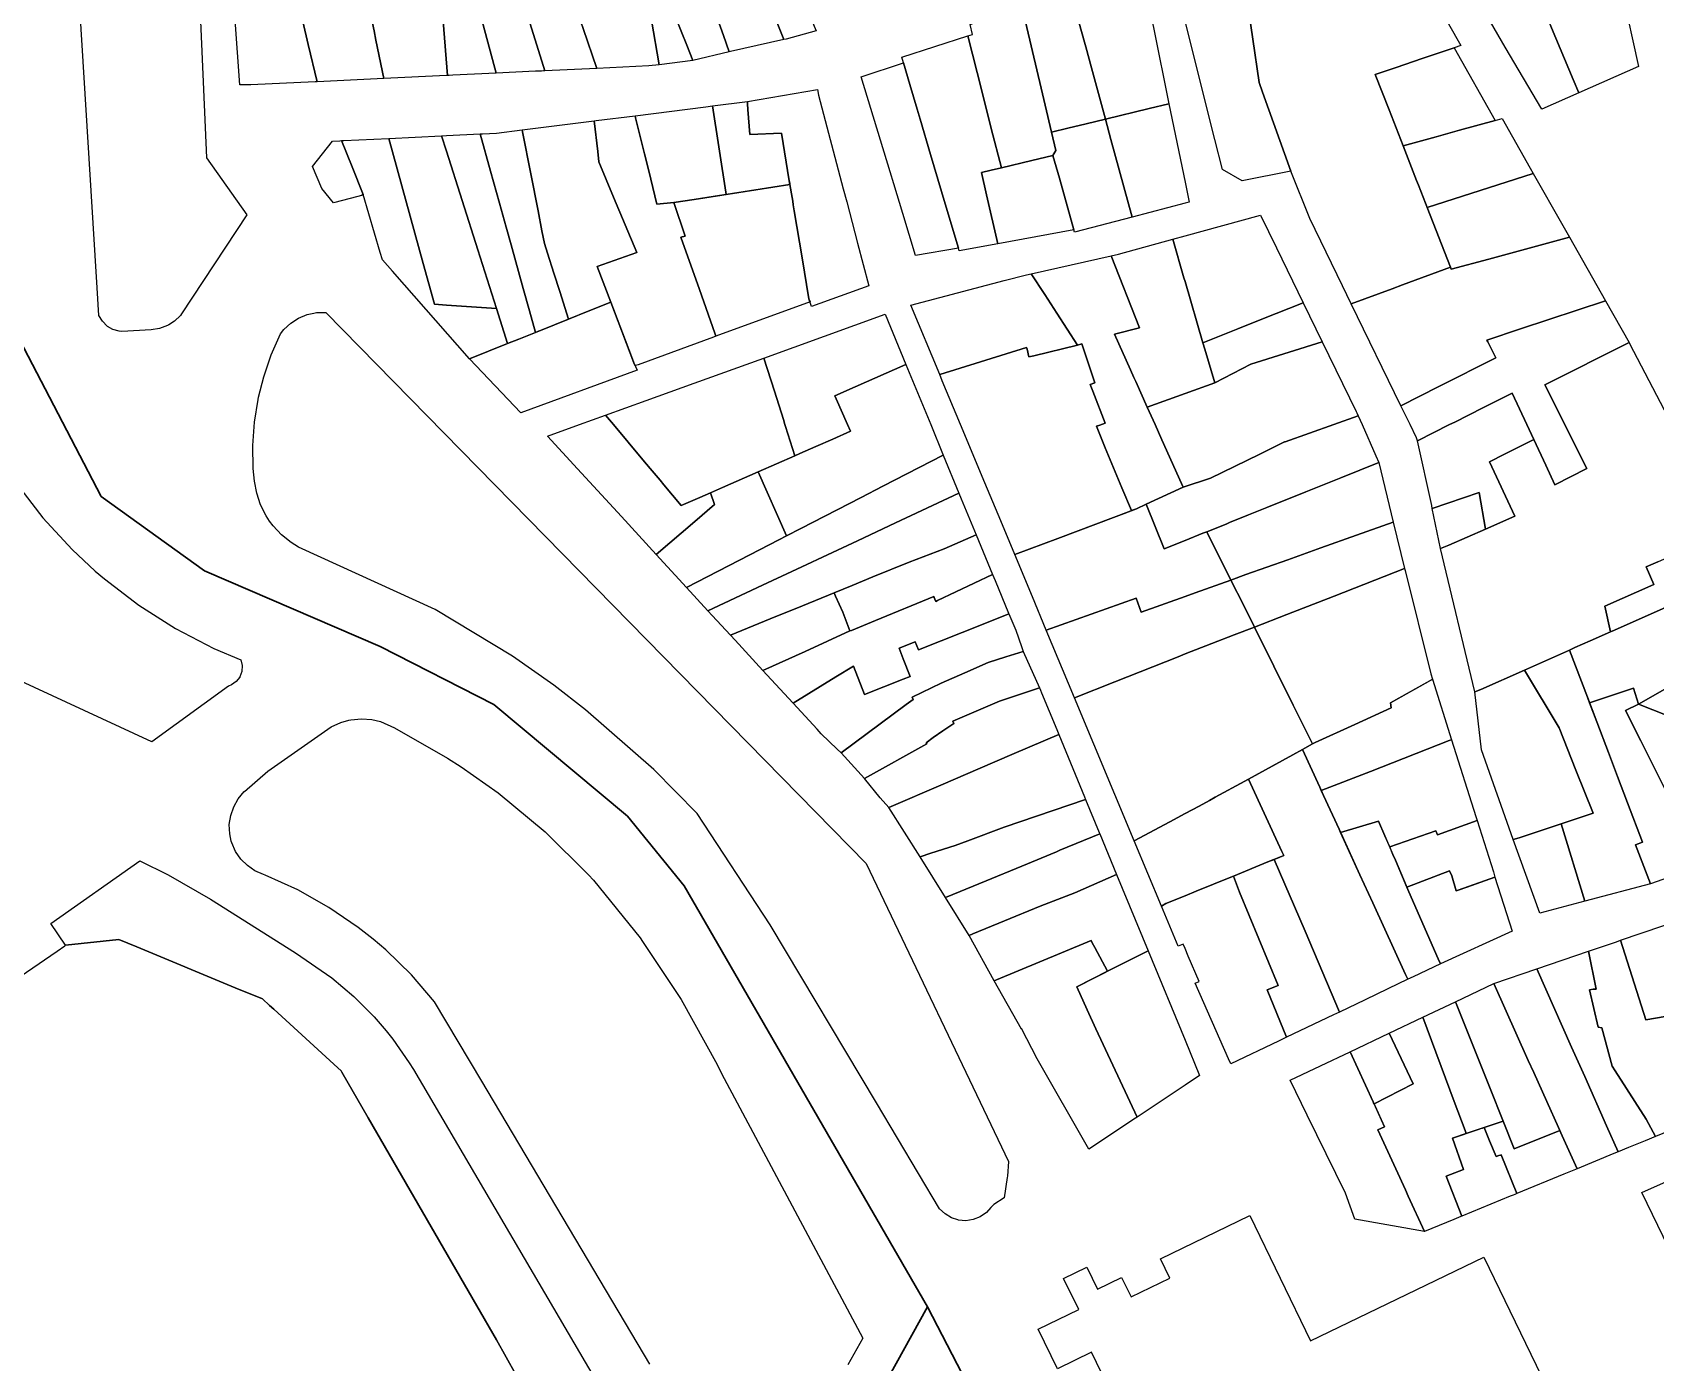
# Model space of a CAD drawing. Header units: metres. Extents: x 3 to 1027712, y 40 to 4430649.
# Drawn here: x 510162.5 to 510350.6, y 4411289 to 4411443.2 of the extents above; entities that cross this region are included whole.
import ezdxf

# ---------------------------------------------------------------- set-up
doc = ezdxf.new("R2010")
doc.units = ezdxf.units.M
doc.header["$MEASUREMENT"] = 0
doc.layers.add('A.ES.SDGC.CP.07003.cadastralparcel — CadastralParcel', color=1, linetype='Continuous')
doc.layers.add('Carreteras_5_km', color=2, linetype='Continuous', lineweight=30)

msp = doc.modelspace()

# ---------------------------------------------------------------- linework, layer by layer
at = {"layer": 'A.ES.SDGC.CP.07003.cadastralparcel — CadastralParcel', "color": 7, "linetype": 'Continuous', "flags": 128}
for points in [[(510241.14, 4411464.14), (510243.8, 4411464.86), (510245.18, 4411465.24), (510245.69, 4411465.38), (510245.89, 4411465.43), (510248.15, 4411459.46), (510248.86, 4411457.58), (510248.91, 4411457.46), (510248.71, 4411457.37), (510248.29, 4411457.15), (510247.62, 4411456.78), (510249.83, 4411451.56), (510253.29, 4411443.36), (510252.6, 4411443.17), (510249.82, 4411442.39), (510249.57, 4411442.33), (510245.36, 4411452.89), (510243.38, 4411457.83), (510240.89, 4411464.07), (510241.14, 4411464.14)], [(510189.14, 4411463.33), (510190.44, 4411458.29), (510191.7, 4411453.39), (510191.74, 4411453.23), (510193.32, 4411446.59), (510194.46, 4411441.76), (510195.49, 4411437.45), (510195.26, 4411437.44), (510187.79, 4411437.09), (510186.52, 4411437.07), (510184.92, 4411459.61), (510185.48, 4411461.52), (510186.71, 4411462.02), (510189.14, 4411463.33)], [(510239.73, 4411450.67), (510242.55, 4411442.79), (510243.22, 4411440.9), (510239.02, 4411439.89), (510238.3, 4411441.67), (510236.99, 4411444.93), (510234.75, 4411450.5), (510232.15, 4411456.97), (510230.44, 4411461.22), (510234.62, 4411462.36), (510236.26, 4411462.8), (510239.45, 4411451.7), (510239.73, 4411450.67)], [(510236.39, 4411462.84), (510236.52, 4411462.88), (510240.89, 4411464.07), (510243.38, 4411457.83), (510245.36, 4411452.89), (510249.57, 4411442.33), (510243.37, 4411440.94), (510243.22, 4411440.9), (510242.55, 4411442.79), (510239.73, 4411450.67), (510239.45, 4411451.7), (510236.26, 4411462.8), (510236.39, 4411462.84)], [(510181.32, 4411459.44), (510182.68, 4411428.61), (510187.35, 4411422), (510179.77, 4411410.52), (510179.64, 4411410.36), (510178.94, 4411409.69), (510178.31, 4411409.26), (510178.13, 4411409.17), (510177.22, 4411408.82), (510176.26, 4411408.68), (510172.86, 4411408.48), (510172.54, 4411408.51), (510171.8, 4411408.72), (510171.21, 4411409.07), (510171.14, 4411409.12), (510170.6, 4411409.67), (510170.21, 4411410.35), (510170.01, 4411413.55), (510167.22, 4411458.56), (510181.32, 4411459.44)], [(510227.11, 4411458.63), (510227.74, 4411457.29), (510229.02, 4411454.58), (510229.44, 4411453.7), (510227.16, 4411453.04), (510228.99, 4411448.89), (510229.75, 4411449.02), (510230.53, 4411449.14), (510232.08, 4411444.31), (510233.07, 4411444.44), (510234.21, 4411444.58), (510235.11, 4411439.41), (510233.9, 4411439.27), (510227.88, 4411438.99), (510226.3, 4411443.6), (510224.7, 4411448.29), (510223.88, 4411450.69), (510222.15, 4411455.79), (510221.8, 4411456.79), (510224.99, 4411457.97), (510227.11, 4411458.63)], [(510218.27, 4411450.2), (510218.41, 4411449.75), (510221.88, 4411438.7), (510221.73, 4411438.69), (510221.46, 4411438.68), (510221.12, 4411438.66), (510220.77, 4411438.65), (510216.23, 4411438.44), (510214.44, 4411445.06), (510213.67, 4411447.86), (510213.61, 4411448.07), (510212.24, 4411453.1), (510211.55, 4411455.63), (510214.56, 4411456.37), (510216.34, 4411456.69), (510218.44, 4411454.27), (510218.39, 4411453.11), (510218.27, 4411450.2)], [(510218.41, 4411449.75), (510218.27, 4411450.2), (510218.39, 4411453.11), (510218.44, 4411454.27), (510222.15, 4411455.79), (510223.88, 4411450.69), (510224.7, 4411448.29), (510226.3, 4411443.6), (510227.88, 4411438.99), (510221.88, 4411438.7), (510218.41, 4411449.75)], [(510199.88, 4411450.56), (510200.09, 4411448.24), (510201.04, 4411448.43), (510201.27, 4411447.35), (510201.53, 4411446), (510202.08, 4411443.35), (510202.29, 4411442.27), (510203.2, 4411437.82), (510195.49, 4411437.45), (510194.46, 4411441.76), (510193.32, 4411446.59), (510191.74, 4411453.23), (510191.7, 4411453.39), (510198.89, 4411454.23), (510199.25, 4411454.27), (510199.55, 4411454.3), (510199.88, 4411450.56)], [(510210.59, 4411438.16), (510210.48, 4411438.16), (510203.2, 4411437.82), (510202.29, 4411442.27), (510202.08, 4411443.35), (510201.53, 4411446), (510201.27, 4411447.35), (510201.04, 4411448.43), (510200.09, 4411448.24), (510199.88, 4411450.56), (510200.58, 4411450.69), (510204.01, 4411451.32), (510203.9, 4411452.43), (510205.91, 4411452.64), (510205.92, 4411452.5), (510206.01, 4411451.74), (510208.81, 4411452.35), (510209.1, 4411449.68), (510209.16, 4411449.12), (510209.72, 4411449.18), (510210.1, 4411444.45), (510210.59, 4411438.16)], [(510209.03, 4411452.4), (510210.48, 4411452.72), (510212.24, 4411453.1), (510213.61, 4411448.07), (510213.67, 4411447.86), (510214.44, 4411445.06), (510216.23, 4411438.44), (510211.22, 4411438.2), (510210.77, 4411438.17), (510210.59, 4411438.16), (510210.1, 4411444.45), (510209.72, 4411449.18), (510209.16, 4411449.12), (510209.1, 4411449.68), (510208.81, 4411452.35), (510209.03, 4411452.4)], [(510302, 4411451.99), (510302.48, 4411452.09), (510303.15, 4411447.45), (510304.61, 4411437.34), (510305.01, 4411436.22), (510308.28, 4411427.07), (510302.67, 4411425.97), (510300.37, 4411427.25), (510299.49, 4411430.74), (510298.84, 4411433.34), (510296.04, 4411444.5), (510294.55, 4411450.44), (510296.04, 4411450.75), (510302, 4411451.99)], [(510282.85, 4411447.68), (510289.7, 4411449.89), (510291.17, 4411449.67), (510292.05, 4411445.34), (510292.42, 4411443.55), (510294.18, 4411434.89), (510291.9, 4411434.34), (510286.82, 4411433.11), (510286.01, 4411436.07), (510285.32, 4411438.62), (510285.2, 4411439.06), (510284.54, 4411441.48), (510283.98, 4411443.53), (510282.85, 4411447.68)], [(510277.2, 4411445.85), (510282.85, 4411447.68), (510283.98, 4411443.53), (510284.54, 4411441.48), (510285.2, 4411439.06), (510285.32, 4411438.62), (510286.01, 4411436.07), (510286.82, 4411433.11), (510284.57, 4411432.56), (510282.45, 4411432.05), (510280.57, 4411431.59), (510279.83, 4411434.72), (510279.36, 4411436.7), (510277.2, 4411445.85)], [(510346.68, 4411447.84), (510348.56, 4411439.2), (510341.66, 4411436.15), (510341, 4411437.72), (510338.5, 4411443.69), (510337.79, 4411445.39), (510341.45, 4411446.4), (510346.68, 4411447.84)], [(510270.86, 4411442.75), (510271.42, 4411442.93), (510271.14, 4411444.07), (510277.02, 4411446.23), (510277.2, 4411445.85), (510279.36, 4411436.7), (510279.83, 4411434.72), (510280.57, 4411431.59), (510281.07, 4411429.46), (510280.74, 4411428.9), (510278.28, 4411428.31), (510274.77, 4411427.47), (510273.59, 4411432.04), (510272.49, 4411436.37), (510270.86, 4411442.75)], [(510337.79, 4411445.39), (510338.5, 4411443.69), (510341, 4411437.72), (510341.66, 4411436.15), (510337.37, 4411434.25), (510333.14, 4411441.47), (510331.42, 4411444.39), (510335.43, 4411445.01), (510337.47, 4411445.34), (510337.79, 4411445.39)], [(510263.42, 4411439.63), (510263.22, 4411440.3), (510270.86, 4411442.75), (510272.49, 4411436.37), (510273.59, 4411432.04), (510274.77, 4411427.47), (510273.57, 4411427.18), (510272.45, 4411426.92), (510273.03, 4411424.35), (510274.34, 4411418.65), (510269.88, 4411417.83), (510269.78, 4411418.16), (510268.26, 4411423.27), (510266.55, 4411429.02), (510265.35, 4411433.09), (510265.01, 4411434.25), (510264.16, 4411437.12), (510263.42, 4411439.63)], [(510327.22, 4411441.37), (510331.98, 4411432.96), (510327.84, 4411431.81), (510325.15, 4411431.06), (510321.31, 4411430), (510319.68, 4411434.19), (510318.08, 4411438.29), (510320.49, 4411439.1), (510323.52, 4411440.12), (510327.22, 4411441.37)], [(510264.16, 4411437.12), (510265.01, 4411434.25), (510265.35, 4411433.09), (510266.55, 4411429.02), (510268.26, 4411423.27), (510269.78, 4411418.16), (510264.82, 4411417.3), (510263.34, 4411422.16), (510262.3, 4411425.6), (510261.87, 4411427.01), (510258.53, 4411438.02), (510263.42, 4411439.63), (510264.16, 4411437.12)], [(510253.59, 4411435.9), (510256.44, 4411425.03), (510256.84, 4411423.52), (510258.1, 4411418.72), (510259.39, 4411413.8), (510252.78, 4411411.37), (510252.45, 4411412.27), (510251.67, 4411417.01), (510250.76, 4411422.49), (510250.65, 4411423.18), (510250.58, 4411423.6), (510250.19, 4411425.97), (510249.28, 4411431.49), (510245.62, 4411431.34), (510245.39, 4411434.22), (510245.34, 4411434.87), (510245.33, 4411435.15), (510253.47, 4411436.54), (510253.59, 4411435.9)], [(510240.52, 4411434.54), (510241.29, 4411434.64), (510242.82, 4411424.65), (510242.86, 4411424.39), (510242.1, 4411424.27), (510239.17, 4411423.81), (510236.8, 4411423.44), (510234.86, 4411423.24), (510233.9, 4411427.12), (510233.41, 4411429.1), (510232.38, 4411433.26), (510232.32, 4411433.51), (510240.52, 4411434.54)], [(510242.82, 4411424.65), (510241.29, 4411434.64), (510245.33, 4411435.15), (510245.34, 4411434.87), (510245.39, 4411434.22), (510245.62, 4411431.34), (510249.28, 4411431.49), (510250.19, 4411425.97), (510250.24, 4411425.68), (510250.26, 4411425.54), (510242.86, 4411424.39), (510242.82, 4411424.65)], [(510291.9, 4411434.34), (510294.18, 4411434.89), (510296.04, 4411425.79), (510296.51, 4411423.48), (510296.04, 4411423.36), (510289.91, 4411421.76), (510287.46, 4411430.74), (510286.82, 4411433.11), (510291.9, 4411434.34)], [(510232.51, 4411417.64), (510227.93, 4411416.04), (510229.51, 4411411.89), (510226.9, 4411410.84), (510224.61, 4411409.92), (510223.59, 4411413.13), (510222.91, 4411415.26), (510222.17, 4411417.56), (510221.81, 4411418.69), (510221.53, 4411420.14), (510221.08, 4411422.46), (510220.23, 4411426.77), (510219.27, 4411431.64), (510219.23, 4411431.86), (510227.6, 4411432.92), (510227.99, 4411429.36), (510228.12, 4411428.16), (510229.83, 4411424.05), (510232.51, 4411417.64)], [(510237.62, 4411419.42), (510239.77, 4411413.34), (510241.56, 4411408.29), (510241.69, 4411407.93), (510241.41, 4411407.83), (510232.69, 4411404.64), (510232.51, 4411404.58), (510232.38, 4411404.53), (510232.34, 4411404.51), (510232.19, 4411404.87), (510229.51, 4411411.89), (510227.93, 4411416.04), (510232.51, 4411417.64), (510229.83, 4411424.05), (510228.12, 4411428.16), (510227.99, 4411429.36), (510227.6, 4411432.92), (510227.82, 4411432.94), (510232.32, 4411433.51), (510232.38, 4411433.26), (510233.41, 4411429.1), (510233.9, 4411427.12), (510234.86, 4411423.24), (510236.8, 4411423.44), (510238.12, 4411419.55), (510237.62, 4411419.42)], [(510286.82, 4411433.11), (510287.46, 4411430.74), (510289.91, 4411421.76), (510283.23, 4411420.02), (510283.16, 4411420.27), (510281.48, 4411426.27), (510280.74, 4411428.9), (510281.07, 4411429.46), (510280.57, 4411431.59), (510282.45, 4411432.05), (510284.57, 4411432.56), (510286.82, 4411433.11)], [(510336.04, 4411427.41), (510336.38, 4411426.81), (510324.09, 4411422.87), (510323.97, 4411423.19), (510323.08, 4411425.46), (510322.86, 4411426.01), (510321.31, 4411430), (510325.15, 4411431.06), (510327.84, 4411431.81), (510331.98, 4411432.96), (510332.78, 4411433.17), (510336.04, 4411427.41)], [(510200.83, 4411424.37), (510200.61, 4411424.26), (510200.19, 4411424.15), (510197.38, 4411423.39), (510196.04, 4411425.07), (510194.94, 4411427.63), (510197.28, 4411430.57), (510198.12, 4411430.61), (510198.32, 4411430.62), (510199.55, 4411427.56), (510200.83, 4411424.37)], [(510198.56, 4411430.63), (510203.78, 4411430.88), (510207.77, 4411416.37), (510209.08, 4411411.65), (510210.48, 4411411.55), (510216.25, 4411411.14), (510217.53, 4411407.08), (510213.13, 4411405.32), (510204.21, 4411415.47), (510203.04, 4411416.8), (510202.79, 4411417.65), (510200.83, 4411424.37), (510199.55, 4411427.56), (510198.32, 4411430.62), (510198.56, 4411430.63)], [(510203.78, 4411430.88), (510209.91, 4411431.18), (510210.48, 4411429.38), (510214.09, 4411417.97), (510216.25, 4411411.14), (510210.48, 4411411.55), (510209.08, 4411411.65), (510207.77, 4411416.37), (510203.78, 4411430.88)], [(510217.53, 4411407.08), (510216.25, 4411411.14), (510214.09, 4411417.97), (510210.48, 4411429.38), (510209.91, 4411431.18), (510210.48, 4411431.21), (510214.36, 4411431.39), (510215.56, 4411427.09), (510216.6, 4411423.36), (510217.37, 4411420.6), (510217.95, 4411418.53), (510219.36, 4411413.48), (510220.09, 4411410.88), (510220.78, 4411408.38), (510218.85, 4411407.61), (510217.53, 4411407.08)], [(510216.26, 4411431.49), (510219.23, 4411431.86), (510219.27, 4411431.64), (510220.23, 4411426.77), (510221.08, 4411422.46), (510221.53, 4411420.14), (510221.81, 4411418.69), (510222.17, 4411417.56), (510222.91, 4411415.26), (510223.59, 4411413.13), (510224.61, 4411409.92), (510221.37, 4411408.62), (510221.14, 4411408.53), (510220.78, 4411408.38), (510220.09, 4411410.88), (510219.36, 4411413.48), (510217.95, 4411418.53), (510217.37, 4411420.6), (510216.6, 4411423.36), (510215.56, 4411427.09), (510214.36, 4411431.39), (510214.64, 4411431.41), (510216.26, 4411431.49)], [(510280.74, 4411428.9), (510281.48, 4411426.27), (510283.16, 4411420.27), (510274.34, 4411418.65), (510273.03, 4411424.35), (510272.45, 4411426.92), (510273.57, 4411427.18), (510274.77, 4411427.47), (510278.28, 4411428.31), (510280.74, 4411428.9)], [(510336.38, 4411426.81), (510339.8, 4411420.77), (510340.57, 4411419.41), (510331.22, 4411416.89), (510326.88, 4411415.73), (510326.79, 4411415.95), (510324.09, 4411422.87), (510336.38, 4411426.81)], [(510237.62, 4411419.42), (510238.12, 4411419.55), (510236.8, 4411423.44), (510239.17, 4411423.81), (510250.26, 4411425.54), (510250.58, 4411423.6), (510250.65, 4411423.18), (510250.76, 4411422.49), (510251.67, 4411417.01), (510252.45, 4411412.27), (510252.59, 4411411.91), (510241.69, 4411407.93), (510241.56, 4411408.29), (510239.77, 4411413.34), (510237.62, 4411419.42)], [(510294.61, 4411419.19), (510296.04, 4411419.58), (510304.79, 4411421.97), (510306.63, 4411418.2), (510309.73, 4411411.83), (510304.95, 4411409.92), (510302.15, 4411408.8), (510298.12, 4411407.19), (510296.04, 4411414.3), (510295.92, 4411414.71), (510294.61, 4411419.19)], [(510326.88, 4411415.73), (510331.22, 4411416.89), (510340.57, 4411419.41), (510344.74, 4411412.04), (510334.91, 4411408.78), (510331.02, 4411407.49), (510331.11, 4411407.31), (510332.06, 4411405.43), (510325.45, 4411402.11), (510321.04, 4411399.89), (510315.3, 4411411.69), (510320.02, 4411413.44), (510321.25, 4411413.9), (510326.79, 4411415.95), (510326.88, 4411415.73)], [(510288.33, 4411417.47), (510294.61, 4411419.19), (510295.92, 4411414.71), (510296.04, 4411414.3), (510298.12, 4411407.19), (510298.34, 4411406.43), (510299.48, 4411402.55), (510296.04, 4411401.3), (510291.67, 4411399.71), (510290.33, 4411402.69), (510290.12, 4411403.16), (510289.73, 4411404.03), (510287.87, 4411408.18), (510290.75, 4411408.93), (510287.47, 4411417.27), (510288.33, 4411417.47)], [(510295.83, 4411390.43), (510291.55, 4411388.46), (510290.42, 4411387.94), (510289.84, 4411387.72), (510288.73, 4411390.37), (510286.8, 4411395.02), (510285.77, 4411397.51), (510286.15, 4411397.64), (510286.78, 4411397.88), (510285.35, 4411401.59), (510285.05, 4411402.36), (510285.59, 4411402.54), (510284.08, 4411407.04), (510283.57, 4411406.92), (510281.17, 4411410.63), (510279.78, 4411412.78), (510278.23, 4411415.18), (510287.47, 4411417.27), (510290.75, 4411408.93), (510287.87, 4411408.18), (510289.73, 4411404.03), (510290.12, 4411403.16), (510290.33, 4411402.69), (510291.67, 4411399.71), (510292.58, 4411397.69), (510293.37, 4411395.93), (510295.63, 4411390.88), (510295.83, 4411390.43)], [(510278.54, 4411405.68), (510277.96, 4411405.54), (510277.74, 4411406.45), (510277.69, 4411406.62), (510267.62, 4411403.49), (510264.26, 4411411.55), (510275.1, 4411414.39), (510277.68, 4411415.06), (510278.23, 4411415.18), (510279.78, 4411412.78), (510281.17, 4411410.63), (510283.57, 4411406.92), (510278.54, 4411405.68)], [(510232.55, 4411403.99), (510219.07, 4411399.07), (510213.13, 4411405.32), (510217.53, 4411407.08), (510218.85, 4411407.61), (510221.37, 4411408.62), (510224.61, 4411409.92), (510226.9, 4411410.84), (510229.51, 4411411.89), (510231.92, 4411405.58), (510232.19, 4411404.87), (510232.55, 4411403.99)], [(510304.95, 4411409.92), (510309.73, 4411411.83), (510311.93, 4411407.31), (510303.65, 4411404.72), (510299.48, 4411402.55), (510298.34, 4411406.43), (510298.12, 4411407.19), (510302.15, 4411408.8), (510304.95, 4411409.92)], [(510344.74, 4411412.04), (510347.48, 4411407.2), (510337.73, 4411402.3), (510340.05, 4411397.69), (510341.49, 4411394.82), (510342.61, 4411392.6), (510338.89, 4411390.73), (510337.84, 4411392.99), (510336.46, 4411395.96), (510335.66, 4411397.69), (510333.96, 4411401.34), (510330.55, 4411399.63), (510327.28, 4411397.99), (510326.69, 4411397.69), (510322.97, 4411395.83), (510322.86, 4411396.16), (510322.11, 4411397.69), (510321.04, 4411399.89), (510325.45, 4411402.11), (510332.06, 4411405.43), (510331.11, 4411407.31), (510331.02, 4411407.49), (510334.91, 4411408.78), (510344.74, 4411412.04)], [(510275.57, 4411312.28), (510275.46, 4411310.56), (510275.44, 4411310.41), (510275.07, 4411308.07), (510273.87, 4411307.3), (510273.54, 4411306.93), (510273.02, 4411306.36), (510272.31, 4411305.86), (510271.51, 4411305.54), (510270.66, 4411305.41), (510269.79, 4411305.48), (510269.7, 4411305.49), (510268.97, 4411305.74), (510268.23, 4411306.19), (510267.61, 4411306.79), (510260.28, 4411319.08), (510247.97, 4411339.69), (510239.5, 4411352.63), (510234.48, 4411357.72), (510226.59, 4411364.64), (510222.89, 4411367.49), (510218.12, 4411370.84), (510209.15, 4411376.28), (510193.33, 4411383.47), (510192.46, 4411384.01), (510191.35, 4411384.91), (510190.39, 4411385.95), (510189.97, 4411386.5), (510189.57, 4411387.12), (510188.93, 4411388.39), (510188.48, 4411389.74), (510188.22, 4411391.14), (510188.09, 4411392.6), (510188.04, 4411395.29), (510188.22, 4411397.97), (510188.64, 4411400.62), (510188.69, 4411400.88), (510189.29, 4411403.23), (510190.16, 4411405.78), (510191.25, 4411408.23), (510191.63, 4411408.71), (510192.42, 4411409.45), (510193.34, 4411410.04), (510194.34, 4411410.46), (510195.09, 4411410.63), (510195.41, 4411410.68), (510196.5, 4411410.7), (510259.1, 4411346.83), (510275.57, 4411312.28)], [(510247.24, 4411405.41), (510261.29, 4411410.49), (510263.7, 4411404.65), (510257.82, 4411402.06), (510255.48, 4411401.03), (510255.62, 4411400.7), (510256.95, 4411397.69), (510257.28, 4411396.93), (510255.23, 4411396.02), (510253.26, 4411395.16), (510251.41, 4411394.35), (510250.83, 4411394.09), (510249.75, 4411397.49), (510249.69, 4411397.69), (510249.5, 4411398.3), (510248.46, 4411401.57), (510247.24, 4411405.41)], [(510285.35, 4411401.59), (510286.78, 4411397.88), (510286.15, 4411397.64), (510285.77, 4411397.51), (510286.8, 4411395.02), (510288.73, 4411390.37), (510289.84, 4411387.72), (510289.48, 4411387.58), (510281.3, 4411384.5), (510276.32, 4411382.63), (510274.68, 4411386.55), (510272.85, 4411390.95), (510270.04, 4411397.69), (510267.92, 4411402.76), (510267.62, 4411403.49), (510277.69, 4411406.62), (510277.74, 4411406.45), (510277.96, 4411405.54), (510278.54, 4411405.68), (510283.57, 4411406.92), (510284.08, 4411407.04), (510285.59, 4411402.54), (510285.05, 4411402.36), (510285.35, 4411401.59)], [(510298.98, 4411391.47), (510295.83, 4411390.43), (510295.63, 4411390.88), (510293.37, 4411395.93), (510292.58, 4411397.69), (510291.67, 4411399.71), (510296.04, 4411401.3), (510299.48, 4411402.55), (510303.65, 4411404.72), (510311.93, 4411407.31), (510315.86, 4411399.23), (510315.95, 4411399.05), (510316.1, 4411398.71), (510307.64, 4411395.71), (510307.57, 4411395.68), (510304.61, 4411394.23), (510298.98, 4411391.47)], [(510239.17, 4411402.49), (510247.24, 4411405.41), (510248.46, 4411401.57), (510249.5, 4411398.3), (510249.69, 4411397.69), (510249.75, 4411397.49), (510250.83, 4411394.09), (510246.58, 4411392.22), (510242.46, 4411390.41), (510241.07, 4411389.8), (510239.82, 4411389.25), (510237.68, 4411388.31), (510235.66, 4411390.71), (510235.22, 4411391.24), (510234.76, 4411391.79), (510234.08, 4411392.6), (510233.22, 4411393.63), (510229.81, 4411397.69), (510228.89, 4411398.78), (510233.59, 4411400.48), (510239.17, 4411402.49)], [(510263.7, 4411404.65), (510266.57, 4411397.69), (510268.03, 4411394.15), (510261.02, 4411390.54), (510258.5, 4411389.24), (510251.54, 4411385.66), (510249.86, 4411384.79), (510246.58, 4411392.22), (510250.83, 4411394.09), (510251.41, 4411394.35), (510253.26, 4411395.16), (510255.23, 4411396.02), (510257.28, 4411396.93), (510256.95, 4411397.69), (510255.62, 4411400.7), (510255.48, 4411401.03), (510257.82, 4411402.06), (510263.7, 4411404.65)], [(510330.12, 4411389.83), (510324.69, 4411387.96), (510324.62, 4411388.3), (510322.97, 4411395.83), (510326.69, 4411397.69), (510327.28, 4411397.99), (510330.55, 4411399.63), (510333.96, 4411401.34), (510335.66, 4411397.69), (510336.46, 4411395.96), (510333.06, 4411394.26), (510331.33, 4411393.39), (510334.26, 4411387.09), (510330.86, 4411385.59), (510330.12, 4411389.83)], [(510233.22, 4411393.63), (510234.08, 4411392.6), (510234.76, 4411391.79), (510235.22, 4411391.24), (510235.66, 4411390.71), (510237.68, 4411388.31), (510239.82, 4411389.25), (510241.07, 4411389.8), (510241.54, 4411388.42), (510239.25, 4411386.46), (510234.78, 4411382.63), (510230.73, 4411387.04), (510228.89, 4411389.04), (510227.95, 4411390.06), (510225.66, 4411392.56), (510222.17, 4411396.35), (510225.88, 4411397.69), (510228.89, 4411398.78), (510229.81, 4411397.69), (510233.22, 4411393.63)], [(510295.83, 4411390.43), (510298.98, 4411391.47), (510304.61, 4411394.23), (510307.57, 4411395.68), (510307.64, 4411395.71), (510316.1, 4411398.71), (510316.55, 4411397.69), (510318.13, 4411394.09), (510318.48, 4411393.3), (510314.1, 4411391.54), (510310.03, 4411389.9), (510305.52, 4411388.08), (510303.38, 4411387.22), (510301.2, 4411386.34), (510300.79, 4411386.17), (510298.58, 4411385.28), (510298.12, 4411385.1), (510296.04, 4411384.26), (510293.63, 4411383.29), (510291.55, 4411388.46), (510295.83, 4411390.43)], [(510240.77, 4411376.11), (510238.28, 4411378.82), (510245.61, 4411382.6), (510248.97, 4411384.33), (510249.86, 4411384.79), (510251.54, 4411385.66), (510258.5, 4411389.24), (510261.02, 4411390.54), (510268.03, 4411394.15), (510269.85, 4411389.76), (510262.49, 4411386.31), (510258.1, 4411384.24), (510255.76, 4411383.15), (510250.49, 4411380.67), (510247.1, 4411379.08), (510240.77, 4411376.11)], [(510314.1, 4411391.54), (510318.48, 4411393.3), (510320.17, 4411386.38), (510315.89, 4411384.86), (510311.79, 4411383.4), (510307.96, 4411382.03), (510303.1, 4411380.3), (510301.36, 4411379.68), (510298.58, 4411385.28), (510300.79, 4411386.17), (510301.2, 4411386.34), (510303.38, 4411387.22), (510305.52, 4411388.08), (510310.03, 4411389.9), (510314.1, 4411391.54)], [(510242.46, 4411390.41), (510246.58, 4411392.22), (510249.86, 4411384.79), (510248.97, 4411384.33), (510245.61, 4411382.6), (510238.28, 4411378.82), (510234.78, 4411382.63), (510239.25, 4411386.46), (510241.54, 4411388.42), (510241.07, 4411389.8), (510242.46, 4411390.41)], [(510243.36, 4411373.29), (510241.26, 4411375.57), (510240.77, 4411376.11), (510247.1, 4411379.08), (510250.49, 4411380.67), (510255.76, 4411383.15), (510258.1, 4411384.24), (510262.49, 4411386.31), (510269.85, 4411389.76), (510270.12, 4411389.1), (510271.85, 4411384.92), (510268.14, 4411383.3), (510264.09, 4411381.74), (510259.88, 4411380.03), (510257.47, 4411379.04), (510255.4, 4411378.19), (510251.72, 4411376.7), (510247.98, 4411375.18), (510243.36, 4411373.29)], [(510325.63, 4411383.34), (510324.69, 4411387.96), (510330.12, 4411389.83), (510330.86, 4411385.59), (510326.59, 4411383.7), (510325.63, 4411383.34)], [(510291.55, 4411388.46), (510293.63, 4411383.29), (510296.04, 4411384.26), (510298.12, 4411385.1), (510298.58, 4411385.28), (510301.36, 4411379.68), (510297.21, 4411378.2), (510296.04, 4411377.78), (510290.95, 4411375.97), (510290.38, 4411377.58), (510279.96, 4411373.88), (510278.36, 4411377.72), (510276.32, 4411382.63), (510281.3, 4411384.5), (510290.42, 4411387.94), (510291.55, 4411388.46)], [(510320.17, 4411386.38), (510321.48, 4411381), (510313.31, 4411377.82), (510307.82, 4411375.69), (510304.07, 4411374.23), (510302.84, 4411376.71), (510301.36, 4411379.68), (510303.1, 4411380.3), (510307.96, 4411382.03), (510311.79, 4411383.4), (510315.89, 4411384.86), (510320.17, 4411386.38)], [(510255.56, 4411377.8), (510255.4, 4411378.19), (510257.47, 4411379.04), (510259.88, 4411380.03), (510264.09, 4411381.74), (510268.14, 4411383.3), (510271.85, 4411384.92), (510273.75, 4411380.31), (510267.37, 4411377.29), (510267.16, 4411377.19), (510267.1, 4411377.35), (510266.93, 4411377.75), (510260.16, 4411374.98), (510257.38, 4411373.84), (510257.21, 4411373.77), (510256.41, 4411375.94), (510255.56, 4411377.8)], [(510353.41, 4411382.93), (510358.85, 4411385.34), (510361.24, 4411380.75), (510355.8, 4411378.33), (510351.7, 4411376.5), (510347.62, 4411374.69), (510345.81, 4411373.88), (510345.35, 4411373.68), (510344.69, 4411376.66), (510350.36, 4411379.16), (510349.46, 4411381.19), (510350.83, 4411381.79), (510353.41, 4411382.93)], [(510250.62, 4411365.39), (510247.58, 4411368.69), (510247.12, 4411369.19), (510252.01, 4411371.41), (510257.21, 4411373.77), (510257.38, 4411373.84), (510260.16, 4411374.98), (510266.93, 4411377.75), (510267.1, 4411377.35), (510267.16, 4411377.19), (510267.37, 4411377.29), (510273.75, 4411380.31), (510274.03, 4411379.63), (510275.6, 4411375.84), (510275.64, 4411375.76), (510272.83, 4411374.64), (510265.15, 4411371.58), (510264.78, 4411372.51), (510262.92, 4411371.77), (510263.4, 4411370.56), (510264.2, 4411368.51), (510263.37, 4411368.19), (510258.89, 4411366.42), (510257.61, 4411369.69), (510255.58, 4411368.44), (510250.62, 4411365.39)], [(510324.5, 4411368.79), (510324.7, 4411368.17), (510324.68, 4411368.16), (510319.83, 4411365.46), (510319.94, 4411364.86), (510315.71, 4411362.94), (510311.12, 4411360.85), (510310.81, 4411360.67), (510308.57, 4411365.18), (510304.07, 4411374.23), (510307.82, 4411375.69), (510313.31, 4411377.82), (510321.48, 4411381), (510321.53, 4411380.79), (510324.5, 4411368.79)], [(510347.99, 4411367.14), (510342.9, 4411365.46), (510342.66, 4411366.1), (510340.58, 4411371.56), (510341.21, 4411371.84), (510342.98, 4411372.63), (510345.35, 4411373.68), (510345.81, 4411373.88), (510347.62, 4411374.69), (510351.7, 4411376.5), (510355.8, 4411378.33), (510361.24, 4411380.75), (510364.26, 4411374.95), (510359.26, 4411371.7), (510355.4, 4411369.19), (510355.39, 4411369.18), (510351.91, 4411367.19), (510348.59, 4411365.29), (510347.99, 4411367.14)], [(510257.21, 4411373.77), (510252.01, 4411371.41), (510247.12, 4411369.19), (510243.9, 4411372.7), (510243.36, 4411373.29), (510247.98, 4411375.18), (510251.72, 4411376.7), (510255.4, 4411378.19), (510255.56, 4411377.8), (510256.41, 4411375.94), (510257.21, 4411373.77)], [(510297.21, 4411378.2), (510301.36, 4411379.68), (510302.84, 4411376.71), (510304.07, 4411374.23), (510301.72, 4411373.32), (510299.13, 4411372.31), (510296.04, 4411371.11), (510295.23, 4411370.79), (510287.89, 4411367.89), (510283.23, 4411366.04), (510279.96, 4411373.88), (510290.38, 4411377.58), (510290.95, 4411375.97), (510296.04, 4411377.78), (510297.21, 4411378.2)], [(510277.09, 4411371.97), (510277.29, 4411371.4), (510275.27, 4411370.76), (510273.24, 4411370.12), (510270.52, 4411368.93), (510267.79, 4411367.74), (510264.43, 4411366.1), (510264.55, 4411365.84), (510263.73, 4411365.23), (510256.18, 4411359.63), (510255.72, 4411360.07), (510253.9, 4411361.83), (510253.4, 4411362.37), (510250.62, 4411365.39), (510255.58, 4411368.44), (510257.61, 4411369.69), (510258.89, 4411366.42), (510263.37, 4411368.19), (510264.2, 4411368.51), (510263.4, 4411370.56), (510262.92, 4411371.77), (510264.78, 4411372.51), (510265.15, 4411371.58), (510272.83, 4411374.64), (510275.64, 4411375.76), (510276.42, 4411373.87), (510277.09, 4411371.97)], [(510301.72, 4411373.32), (510304.07, 4411374.23), (510308.57, 4411365.18), (510310.81, 4411360.67), (510309.64, 4411360.03), (510308.54, 4411359.43), (510302.95, 4411356.36), (510299.55, 4411354.49), (510298.89, 4411354.13), (510297.68, 4411353.47), (510296.04, 4411352.6), (510294.27, 4411351.66), (510290.14, 4411349.46), (510283.23, 4411366.04), (510287.89, 4411367.89), (510295.23, 4411370.79), (510296.04, 4411371.11), (510299.13, 4411372.31), (510301.72, 4411373.32)], [(510364.26, 4411374.95), (510367.82, 4411368.1), (510361.96, 4411365.65), (510358.02, 4411364), (510355.04, 4411362.75), (510348.59, 4411365.29), (510351.91, 4411367.19), (510355.39, 4411369.18), (510355.4, 4411369.19), (510359.26, 4411371.7), (510364.26, 4411374.95)], [(510277.29, 4411371.4), (510279.18, 4411367.18), (510274.55, 4411365.65), (510269.14, 4411363.32), (510269.25, 4411363.03), (510267.99, 4411362.18), (510266.87, 4411361.42), (510266.06, 4411360.82), (510266.12, 4411360.69), (510258.92, 4411356.67), (510256.18, 4411359.63), (510263.73, 4411365.23), (510264.55, 4411365.84), (510264.43, 4411366.1), (510267.79, 4411367.74), (510270.52, 4411368.93), (510273.24, 4411370.12), (510275.27, 4411370.76), (510277.29, 4411371.4)], [(510335.37, 4411369.24), (510340.58, 4411371.56), (510342.66, 4411366.1), (510343.74, 4411363.25), (510345.1, 4411359.67), (510346.15, 4411356.92), (510347.31, 4411353.83), (510349.05, 4411349.28), (510348.22, 4411348.97), (510349.95, 4411344.46), (510342.37, 4411342.46), (510339.6, 4411351.41), (510343.31, 4411352.64), (510341.32, 4411357.64), (510339.39, 4411362.53), (510335.37, 4411369.24)], [(510330.33, 4411367), (510335.37, 4411369.24), (510339.39, 4411362.53), (510341.32, 4411357.64), (510343.31, 4411352.64), (510339.6, 4411351.41), (510334.74, 4411349.81), (510334.04, 4411349.59), (510330.37, 4411360.01), (510329.63, 4411366.73), (510330.33, 4411367)], [(510260.71, 4411354.42), (510258.92, 4411356.67), (510266.12, 4411360.69), (510266.06, 4411360.82), (510266.87, 4411361.42), (510267.99, 4411362.18), (510269.25, 4411363.03), (510269.14, 4411363.32), (510274.55, 4411365.65), (510279.18, 4411367.18), (510279.29, 4411366.9), (510279.41, 4411366.61), (510281.17, 4411362.34), (510281.41, 4411361.78), (510276.25, 4411359.56), (510272.02, 4411357.74), (510268.02, 4411356.02), (510261.73, 4411353.32), (510260.71, 4411354.42)], [(510324.7, 4411368.17), (510326.91, 4411361.17), (510326.66, 4411361.08), (510317.52, 4411357.49), (510311.83, 4411355.26), (510311.65, 4411355.65), (510309.64, 4411360.03), (510310.81, 4411360.67), (510311.12, 4411360.85), (510315.71, 4411362.94), (510319.94, 4411364.86), (510319.83, 4411365.46), (510324.5, 4411368.06), (510324.68, 4411368.16), (510324.7, 4411368.17)], [(510356.03, 4411346.8), (510356.11, 4411346.62), (510349.95, 4411344.46), (510348.22, 4411348.97), (510349.05, 4411349.28), (510347.31, 4411353.83), (510346.15, 4411356.92), (510345.1, 4411359.67), (510343.74, 4411363.25), (510342.9, 4411365.46), (510347.99, 4411367.14), (510348.59, 4411365.29), (510347.07, 4411364.54), (510348.84, 4411361.03), (510350.2, 4411358.35), (510351.8, 4411355.17), (510352.72, 4411353.36), (510354.07, 4411350.68), (510356.03, 4411346.8)], [(510358.73, 4411358.76), (510359.3, 4411357.42), (510360.97, 4411353.52), (510363.27, 4411354.54), (510365.16, 4411350.31), (510365.33, 4411349.86), (510356.11, 4411346.62), (510356.03, 4411346.8), (510354.07, 4411350.68), (510352.72, 4411353.36), (510351.8, 4411355.17), (510350.2, 4411358.35), (510348.84, 4411361.03), (510347.07, 4411364.54), (510348.59, 4411365.29), (510355.04, 4411362.75), (510358.02, 4411364), (510358.43, 4411364.17), (510359.45, 4411361.74), (510360.15, 4411360.07), (510359.82, 4411359.77), (510358.73, 4411358.76)], [(510265.35, 4411347.58), (510261.73, 4411353.32), (510268.02, 4411356.02), (510272.02, 4411357.74), (510276.25, 4411359.56), (510281.41, 4411361.78), (510284.39, 4411354.53), (510284.51, 4411354.24), (510275.07, 4411351.02), (510270.89, 4411349.45), (510269.39, 4411348.89), (510266.6, 4411348.02), (510265.35, 4411347.58)], [(510325.08, 4411350.62), (510319.75, 4411348.74), (510319.53, 4411349.24), (510319.2, 4411350.01), (510318.47, 4411351.71), (510314.06, 4411350.41), (510313.88, 4411350.8), (510312.09, 4411354.69), (510311.83, 4411355.26), (510317.52, 4411357.49), (510326.66, 4411361.08), (510326.91, 4411361.17), (510329.73, 4411352.27), (510329.87, 4411351.81), (510325.28, 4411350.13), (510325.08, 4411350.62)], [(510307.27, 4411348.19), (510303.39, 4411356.6), (510308.54, 4411359.43), (510309.64, 4411360.03), (510311.65, 4411355.65), (510312.09, 4411354.69), (510313.88, 4411350.8), (510316.3, 4411345.5), (510317.8, 4411342.25), (510321.6, 4411333.96), (510321.87, 4411333.39), (510319.55, 4411332.28), (510316.9, 4411331.02), (510313.94, 4411329.6), (510309.94, 4411338.96), (510306.37, 4411347.28), (510307.03, 4411347.55), (510307.48, 4411347.73), (510307.27, 4411348.19)], [(510302.95, 4411356.36), (510303.39, 4411356.6), (510307.27, 4411348.19), (510307.48, 4411347.73), (510307.03, 4411347.55), (510305.65, 4411346.99), (510301.65, 4411345.36), (510301.33, 4411345.23), (510297.33, 4411343.6), (510296.04, 4411343.07), (510293.82, 4411342.16), (510293.3, 4411341.87), (510290.14, 4411349.46), (510294.27, 4411351.66), (510296.04, 4411352.6), (510297.68, 4411353.47), (510298.89, 4411354.13), (510299.55, 4411354.49), (510302.95, 4411356.36)], [(510268.3, 4411342.86), (510265.35, 4411347.58), (510266.6, 4411348.02), (510269.39, 4411348.89), (510270.89, 4411349.45), (510275.07, 4411351.02), (510284.51, 4411354.24), (510286.09, 4411350.42), (510286.16, 4411350.25), (510281.54, 4411348.36), (510281.15, 4411348.18), (510277.12, 4411346.52), (510273.01, 4411344.81), (510269.12, 4411343.21), (510268.3, 4411342.86)], [(510318.47, 4411351.71), (510319.2, 4411350.01), (510320.12, 4411347.86), (510320.41, 4411347.19), (510321.98, 4411343.55), (510325.35, 4411335.75), (510325.64, 4411335.19), (510322.48, 4411333.68), (510321.87, 4411333.39), (510321.6, 4411333.96), (510317.8, 4411342.25), (510316.3, 4411345.5), (510314.06, 4411350.41), (510318.47, 4411351.71)], [(510327.7, 4411343.72), (510327.47, 4411343.64), (510326.95, 4411345.37), (510326.68, 4411345.97), (510321.75, 4411344.09), (510320.41, 4411347.19), (510320.12, 4411347.86), (510319.75, 4411348.74), (510325.08, 4411350.62), (510325.28, 4411350.13), (510329.87, 4411351.81), (510331.76, 4411345.84), (510331.95, 4411345.24), (510327.7, 4411343.72)], [(510271.01, 4411338.46), (510268.3, 4411342.86), (510269.12, 4411343.21), (510273.01, 4411344.81), (510277.12, 4411346.52), (510281.15, 4411348.18), (510281.54, 4411348.36), (510286.16, 4411350.25), (510288.11, 4411345.53), (510283.26, 4411343.43), (510279.25, 4411341.87), (510275.12, 4411340.16), (510271.46, 4411338.65), (510271.01, 4411338.46)], [(510334.74, 4411349.81), (510339.6, 4411351.41), (510342.37, 4411342.46), (510337.73, 4411341.23), (510337.16, 4411341.07), (510334.04, 4411349.59), (510334.74, 4411349.81)], [(510302.34, 4411343.49), (510301.65, 4411345.36), (510305.65, 4411346.99), (510306.37, 4411347.28), (510309.94, 4411338.96), (510313.94, 4411329.6), (510313.24, 4411329.27), (510307.8, 4411326.67), (510305.57, 4411332.16), (510306.82, 4411332.67), (510302.34, 4411343.49)], [(510327.47, 4411343.64), (510327.7, 4411343.72), (510328.69, 4411344.07), (510331.95, 4411345.24), (510333.29, 4411341.01), (510333.96, 4411338.96), (510325.64, 4411335.19), (510325.35, 4411335.75), (510321.98, 4411343.55), (510321.75, 4411344.09), (510326.68, 4411345.97), (510326.95, 4411345.37), (510327.47, 4411343.64)], [(510273.94, 4411333.22), (510271.01, 4411338.46), (510271.46, 4411338.65), (510275.12, 4411340.16), (510279.25, 4411341.87), (510283.26, 4411343.43), (510288.11, 4411345.53), (510291.76, 4411336.69), (510287.98, 4411334.78), (510287.07, 4411334.32), (510285.59, 4411337.08), (510285.29, 4411337.63), (510285.15, 4411337.89), (510281.71, 4411336.46), (510274.2, 4411333.33), (510273.94, 4411333.22)], [(510293.82, 4411342.16), (510296.04, 4411343.07), (510297.33, 4411343.6), (510301.33, 4411345.23), (510301.65, 4411345.36), (510302.34, 4411343.49), (510306.82, 4411332.67), (510305.57, 4411332.16), (510307.8, 4411326.67), (510307.48, 4411326.52), (510306.88, 4411326.23), (510301.34, 4411323.59), (510301.07, 4411324.16), (510297.23, 4411332.93), (510297.66, 4411333.14), (510296.4, 4411336.09), (510296.04, 4411336.95), (510295.82, 4411337.48), (510295.23, 4411337.24), (510293.3, 4411341.87), (510293.82, 4411342.16)], [(510354.49, 4411340.64), (510354.59, 4411340.68), (510358.98, 4411330.28), (510363.16, 4411320.37), (510363.05, 4411320.33), (510361.99, 4411319.89), (510359.32, 4411318.78), (510357.62, 4411322.58), (510354.7, 4411329.11), (510354.49, 4411329.59), (510353.91, 4411329.46), (510349.44, 4411328.68), (510346.48, 4411337.91), (510353.92, 4411340.45), (510354.49, 4411340.64)], [(510285.69, 4411327.63), (510290.49, 4411317.41), (510290.29, 4411317.28), (510284.89, 4411313.68), (510278.9, 4411324.16), (510277.1, 4411327.68), (510277.09, 4411327.61), (510273.94, 4411333.22), (510274.2, 4411333.33), (510281.71, 4411336.46), (510285.15, 4411337.89), (510285.29, 4411337.63), (510285.59, 4411337.08), (510287.07, 4411334.32), (510283.51, 4411332.52), (510284.7, 4411329.85), (510285.69, 4411327.63)], [(510285.69, 4411327.63), (510284.7, 4411329.85), (510283.51, 4411332.52), (510287.98, 4411334.78), (510291.76, 4411336.69), (510296.04, 4411326.32), (510297.73, 4411322.23), (510296.04, 4411321.11), (510290.49, 4411317.41), (510285.69, 4411327.63)], [(510342.77, 4411336.64), (510343.68, 4411332.24), (510343.32, 4411332.25), (510342.92, 4411332.16), (510343.89, 4411327.84), (510344.34, 4411327.77), (510345.53, 4411323.31), (510345.88, 4411322.77), (510349.46, 4411317.19), (510350.55, 4411315.17), (510349.35, 4411314.68), (510347.42, 4411313.88), (510346.24, 4411313.4), (510344.89, 4411316.42), (510342.36, 4411322.12), (510340.83, 4411325.53), (510336.79, 4411334.6), (510342.77, 4411336.64)], [(510346.02, 4411337.75), (510346.48, 4411337.91), (510349.44, 4411328.68), (510353.91, 4411329.46), (510354.49, 4411329.59), (510354.7, 4411329.11), (510357.62, 4411322.58), (510359.32, 4411318.78), (510358.88, 4411318.6), (510358.62, 4411318.49), (510355.26, 4411317.11), (510351.41, 4411315.53), (510350.55, 4411315.17), (510349.46, 4411317.19), (510345.88, 4411322.77), (510345.53, 4411323.31), (510344.34, 4411327.77), (510343.89, 4411327.84), (510342.92, 4411332.16), (510343.32, 4411332.25), (510343.68, 4411332.24), (510342.77, 4411336.64), (510346.02, 4411337.75)], [(510339.31, 4411316.2), (510339.46, 4411315.88), (510334.18, 4411313.73), (510332.89, 4411316.96), (510331.38, 4411320.73), (510327.37, 4411330.79), (510331.8, 4411332.9), (510335.81, 4411323.98), (510336.45, 4411322.57), (510337.94, 4411319.24), (510339.31, 4411316.2)], [(510336.79, 4411334.6), (510340.83, 4411325.53), (510342.36, 4411322.12), (510344.89, 4411316.42), (510346.24, 4411313.4), (510345.73, 4411313.19), (510341.46, 4411311.43), (510339.75, 4411315.23), (510339.31, 4411316.2), (510337.94, 4411319.24), (510336.45, 4411322.57), (510335.81, 4411323.98), (510331.8, 4411332.9), (510336.79, 4411334.6)], [(510330, 4411315.98), (510328.63, 4411315.51), (510328.5, 4411315.86), (510327.23, 4411319.22), (510323.58, 4411328.99), (510327.37, 4411330.79), (510331.38, 4411320.73), (510332.89, 4411316.96), (510330, 4411315.98)], [(510326.3, 4411310.55), (510328.12, 4411305.94), (510328, 4411305.89), (510327.17, 4411305.55), (510323.79, 4411304.16), (510321.91, 4411308.26), (510321.58, 4411308.98), (510320.46, 4411311.43), (510318.39, 4411315.94), (510319.15, 4411316.29), (510317.94, 4411318.94), (510322.47, 4411321.27), (510319.68, 4411327.13), (510323.58, 4411328.99), (510327.23, 4411319.22), (510328.5, 4411315.86), (510328.63, 4411315.51), (510327.01, 4411314.97), (510328.3, 4411311.34), (510326.3, 4411310.55)], [(510322.47, 4411321.27), (510317.94, 4411318.94), (510317.87, 4411319.08), (510317.83, 4411319.17), (510315.16, 4411324.98), (510319.68, 4411327.13), (510322.47, 4411321.27)], [(510321.91, 4411308.26), (510323.79, 4411304.16), (510315.7, 4411305.59), (510314.63, 4411308.59), (510313.52, 4411310.86), (510310.2, 4411317.64), (510308.23, 4411321.68), (510311.74, 4411323.35), (510315.16, 4411324.98), (510317.83, 4411319.17), (510319.15, 4411316.29), (510318.39, 4411315.94), (510320.46, 4411311.43), (510321.58, 4411308.98), (510321.91, 4411308.26)], [(510328.12, 4411305.94), (510326.3, 4411310.55), (510328.3, 4411311.34), (510327.01, 4411314.97), (510330, 4411315.98), (510330.31, 4411316.08), (510330.51, 4411316.15), (510330.68, 4411316.21), (510331.31, 4411314.68), (510332.07, 4411312.83), (510332.38, 4411312.96), (510332.58, 4411313.01), (510332.65, 4411313.05), (510332.65, 4411313.04), (510334.5, 4411308.56), (510334.24, 4411308.45), (510334.07, 4411308.38), (510333.72, 4411308.24), (510328.12, 4411305.94)], [(510331.31, 4411314.68), (510330.68, 4411316.21), (510332.89, 4411316.96), (510334.18, 4411313.73), (510339.46, 4411315.88), (510339.75, 4411315.23), (510341.46, 4411311.43), (510339.92, 4411310.79), (510334.5, 4411308.56), (510332.65, 4411313.04), (510332.65, 4411313.05), (510332.58, 4411313.01), (510332.38, 4411312.96), (510332.07, 4411312.83), (510331.31, 4411314.68)], [(510374.1, 4411291.63), (510374.41, 4411291.04), (510361.5, 4411288.98), (510360.86, 4411290.12), (510359.97, 4411291.7), (510357.61, 4411290.85), (510356.22, 4411293.71), (510355.73, 4411294.72), (510348.96, 4411308.69), (510362.04, 4411314.51), (510365.67, 4411307.63), (510367.1, 4411304.91), (510368.38, 4411302.49), (510372.47, 4411294.72), (510373, 4411293.71), (510374.1, 4411291.63)], [(510341.55, 4411278.69), (510307.13, 4411262.09), (510306.47, 4411263.45), (510299.72, 4411260.18), (510289.77, 4411280.72), (510285.2, 4411290.15), (510281.27, 4411288.24), (510279.04, 4411292.83), (510283.72, 4411295.1), (510281.97, 4411298.7), (510284.67, 4411300.01), (510285.9, 4411297.47), (510288.69, 4411298.82), (510289.78, 4411296.57), (510294.28, 4411298.75), (510293.19, 4411301), (510303.54, 4411306.02), (510310.59, 4411291.47), (510330.64, 4411301.18), (510341.55, 4411278.69)]]:
    msp.add_lwpolyline(points, close=True, dxfattribs=at)
for points in [[(510326.56, 4411444.17), (510327.98, 4411441.65), (510327.22, 4411441.37), (510323.52, 4411440.12), (510320.49, 4411439.1), (510318.08, 4411438.29), (510319.68, 4411434.19), (510321.31, 4411430), (510322.86, 4411426.01), (510323.08, 4411425.46), (510324.09, 4411422.87), (510326.79, 4411415.95), (510321.25, 4411413.9), (510320.02, 4411413.44), (510315.3, 4411411.69), (510314.28, 4411413.78), (510310.48, 4411421.58), (510308.28, 4411427.07), (510305.01, 4411436.22), (510305.01, 4411436.22), (510304.61, 4411437.34), (510303.15, 4411447.45)], [(510236.99, 4411444.93), (510238.3, 4411441.67), (510239.02, 4411439.89), (510235.11, 4411439.41), (510234.21, 4411444.58)], [(510350.83, 4411381.79), (510349.46, 4411381.19), (510350.36, 4411379.16), (510344.69, 4411376.66), (510345.35, 4411373.68), (510342.98, 4411372.63), (510341.21, 4411371.84), (510340.58, 4411371.56), (510335.37, 4411369.24), (510330.33, 4411367), (510329.63, 4411366.73), (510325.63, 4411383.34), (510326.59, 4411383.7), (510326.59, 4411383.7), (510330.86, 4411385.59), (510334.26, 4411387.09), (510331.33, 4411393.39), (510333.06, 4411394.26), (510336.46, 4411395.96), (510337.84, 4411392.99), (510338.89, 4411390.73), (510342.61, 4411392.6), (510341.49, 4411394.82), (510340.05, 4411397.69), (510337.73, 4411402.3), (510347.48, 4411407.2), (510347.55, 4411407.08), (510352.43, 4411397.69)], [(510160.66, 4411390.88), (510163.72, 4411386.9), (510167.12, 4411383.2), (510169.77, 4411380.72), (510170.83, 4411379.81), (510174.83, 4411376.75), (510179.07, 4411374.06), (510183.53, 4411371.75), (510186.63, 4411370.41), (510186.8, 4411369.76), (510186.76, 4411369.09), (510186.53, 4411368.45), (510186.51, 4411368.42), (510186.12, 4411367.91), (510185.58, 4411367.52), (510185.23, 4411367.37), (510176.33, 4411360.93), (510124, 4411385.16)], [(510234.03, 4411288.79), (510214.57, 4411321.58), (510209.1, 4411330.79), (510206.41, 4411333.91), (510203.45, 4411336.8), (510201.99, 4411338.05), (510200.25, 4411339.41), (510196.84, 4411341.73), (510193.24, 4411343.75), (510189.47, 4411345.45), (510189.27, 4411345.53), (510188.28, 4411345.96), (510187.4, 4411346.57), (510186.64, 4411347.33), (510186.03, 4411348.21), (510185.6, 4411349.2), (510185.53, 4411349.42), (510185.35, 4411350.24), (510185.31, 4411351.32), (510185.47, 4411352.38), (510185.82, 4411353.4), (510186.35, 4411354.33), (510187.04, 4411355.15), (510187.07, 4411355.18), (510189.79, 4411357.53), (510197.1, 4411362.66), (510198.22, 4411363.17), (510199.16, 4411363.43), (510199.4, 4411363.48), (510200.61, 4411363.6), (510201.83, 4411363.52), (510202.82, 4411363.29), (510204.45, 4411362.54), (510210.6, 4411359.04), (510212.18, 4411358.02), (510216.44, 4411355.01), (510221.89, 4411350.49), (510226.94, 4411345.51), (510227.51, 4411344.88), (510232.9, 4411338.18), (510233.18, 4411337.79), (510237.68, 4411331.04), (510241.82, 4411323.51), (510242.33, 4411322.46), (510258.69, 4411291.8), (510256.97, 4411288.69)], [(510218.52, 4411287.57), (510216.25, 4411291.58), (510213.99, 4411295.55), (510201.41, 4411317.33), (510198.36, 4411322.64), (510198.27, 4411322.78), (510197.88, 4411323.14), (510190.46, 4411329.91), (510189.95, 4411330.37), (510189.14, 4411331.11), (510185.97, 4411332.42), (510174.58, 4411337.14), (510172.5, 4411338), (510166.34, 4411337.33), (510166.34, 4411337.33), (510164.63, 4411339.86), (510174.96, 4411347.11), (510178.23, 4411345.49), (510183.13, 4411342.69), (510192.99, 4411336.47), (510197.2, 4411333.55), (510199.75, 4411331.4), (510202.11, 4411329.03), (510203.49, 4411327.42), (510204.24, 4411326.46), (510206.15, 4411323.72), (510206.64, 4411322.92), (510231.63, 4411280.33)], [(510151.86, 4411327.4), (510165.35, 4411336.65), (510166.25, 4411337.26), (510166.34, 4411337.33), (510172.5, 4411338), (510174.58, 4411337.14), (510185.97, 4411332.42), (510189.14, 4411331.11), (510189.95, 4411330.37), (510190.46, 4411329.91), (510197.88, 4411323.14), (510198.27, 4411322.78), (510198.36, 4411322.64), (510201.41, 4411317.33), (510213.99, 4411295.55), (510216.25, 4411291.58), (510218.52, 4411287.57)]]:
    msp.add_lwpolyline(points, dxfattribs=at)
at = {"layer": 'Carreteras_5_km'}
for points in [[(510160.37, 4411408.72, 10.98), (510161.49, 4411406.58, 10.98), (510170.48, 4411389.35, 10.9)], [(510160.37, 4411408.72, 10.98), (510161.49, 4411406.58, 10.98), (510170.48, 4411389.35, 10.9)], [(510170.48, 4411389.35, 10.9), (510182.44, 4411380.76, 10.9), (510202.79, 4411371.99, 11.07)], [(510170.48, 4411389.35, 10.9), (510182.44, 4411380.76, 10.9), (510202.79, 4411371.99, 11.07)], [(510202.79, 4411371.99, 11.06), (510215.95, 4411365.26, 11.35), (510231.45, 4411352.29, 11.82), (510238.02, 4411344.21, 12.15), (510266.21, 4411295.43, 14.22)], [(510202.79, 4411371.99, 11.06), (510215.95, 4411365.26, 11.35), (510231.45, 4411352.29, 11.82), (510238.02, 4411344.21, 12.15), (510266.21, 4411295.43, 14.22)], [(510266.21, 4411295.43, 14.22), (510260.76, 4411285.57, 14.28), (510244.47, 4411273.62, 14.02), (510230.04, 4411263.69, 13.57), (510225.54, 4411251.58, 12.9)], [(510266.21, 4411295.43, 14.22), (510274.79, 4411278.85, 14.62), (510277.2, 4411274.53, 14.68)], [(510266.21, 4411295.43, 14.22), (510274.79, 4411278.85, 14.62), (510277.2, 4411274.53, 14.68)]]:
    msp.add_polyline3d(points, dxfattribs=at)

doc.saveas('drawing.dxf')
